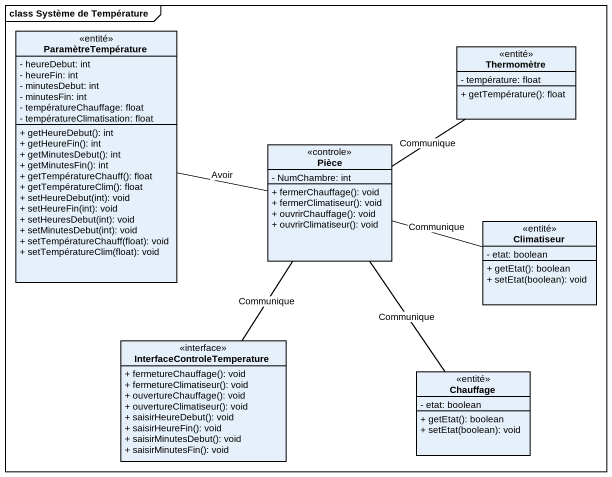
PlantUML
@startuml
mainframe class Système de Température
hide circle
hide empty members
skinparam classAttributeIconSize 0
class ParamètreTempérature <<entité>> {
  - heureDebut: int
  - heureFin: int
  - minutesDebut: int
  - minutesFin: int
  - températureChauffage: float
  - températureClimatisation: float
  + getHeureDebut(): int
  + getHeureFin(): int
  + getMinutesDebut(): int
  + getMinutesFin(): int
  + getTempératureChauff(): float
  + getTempératureClim(): float
  + setHeureDebut(int): void
  + setHeureFin(int): void
  + setHeuresDebut(int): void
  + setMinutesDebut(int): void
  + setTempératureChauff(float): void
  + setTempératureClim(float): void
}
class Thermomètre <<entité>> {
  - température: float
  + getTempérature(): float
}
class Pièce <<controle>> {
  - NumChambre: int
  + fermerChauffage(): void
  + fermerClimatiseur(): void
  + ouvrirChauffage(): void
  + ouvrirClimatiseur(): void
}
class Climatiseur <<entité>> {
  - etat: boolean
  + getEtat(): boolean
  + setEtat(boolean): void
}
class InterfaceControleTemperature <<interface>> {
  + fermetureChauffage(): void
  + fermetureClimatiseur(): void
  + ouvertureChauffage(): void
  + ouvertureClimatiseur(): void
  + saisirHeureDebut(): void
  + saisirHeureFin(): void
  + saisirMinutesDebut(): void
  + saisirMinutesFin(): void
}
class Chauffage <<entité>> {
  - etat: boolean
  + getEtat(): boolean
  + setEtat(boolean): void
}
Pièce -left- ParamètreTempérature : Avoir
Pièce -up- Thermomètre : Communique
Pièce -right- Climatiseur : Communique
Pièce -- InterfaceControleTemperature : Communique
Pièce -- Chauffage : Communique
@enduml
